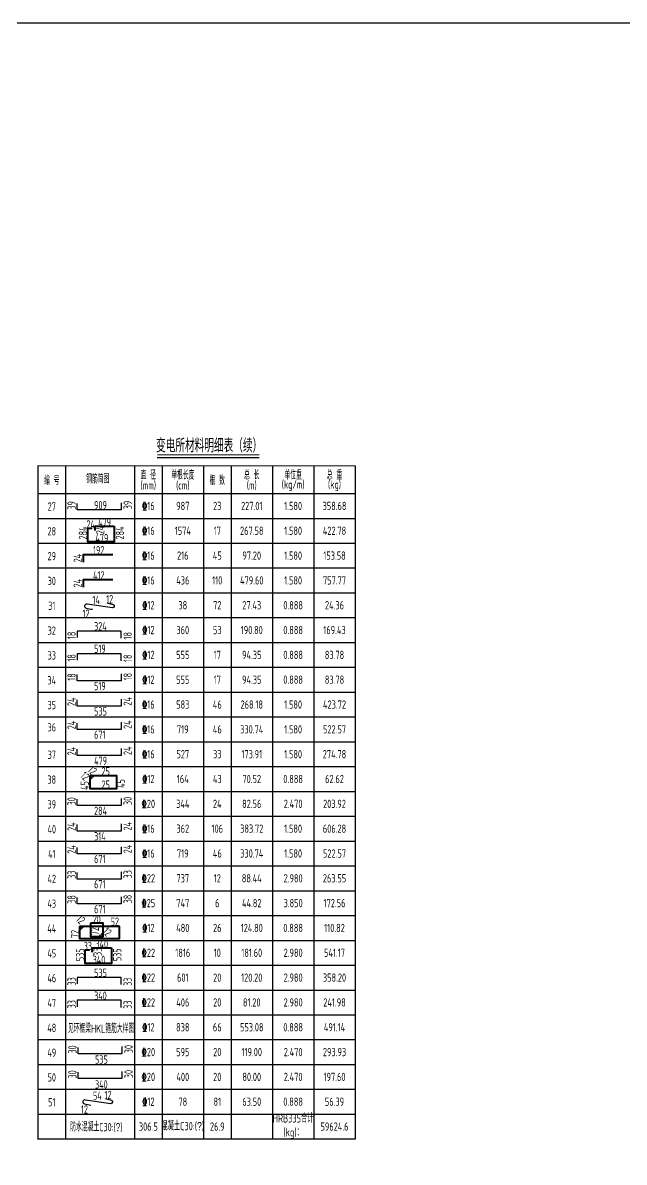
# Model space of a CAD drawing. Header units: millimetres. Extents: x -29538 to 115583, y -232866 to 15404.
# Drawn here: x 10139 to 21041, y -56420 to -35766 of the extents above; entities that cross this region are included whole.
import ezdxf
from ezdxf.enums import TextEntityAlignment as Align

# ---------------------------------------------------------------- set-up
doc = ezdxf.new("R2010")
doc.units = ezdxf.units.MM
doc.header["$LTSCALE"] = 10
doc.header["$MEASUREMENT"] = 0
doc.layers.add('WALL-W', color=2, linetype='Continuous')
doc.layers.add('标注', color=4, linetype='Continuous')
doc.layers.add('钢筋', color=6, linetype='Continuous', lineweight=40)
doc.styles.get("Standard").update_dxf_attribs({"font": 'gbenor.shx', "width": 0.75, "bigfont": 'gbcbig.shx'})

# ---------------------------------------------------------------- blocks, each defined once
blk = doc.blocks.new('*T481')
at = {"layer": '标注', "color": 0, "linetype": 'ByBlock', "lineweight": -2}
for p, q in [((0, 0), (4000, 0)), ((0, 0), (0, -11700)), ((500, 0), (500, -11700)), ((1250, 0), (1250, -11700)), ((1750, 0), (1750, -11700)), ((2500, 0), (2500, -11700)), ((3250, 0), (3250, -11700)), ((4000, 0), (4000, -11700)), ((0, -450), (4000, -450)), ((0, -900), (4000, -900)), ((0, -1350), (4000, -1350)), ((0, -1800), (4000, -1800)), ((0, -2250), (4000, -2250)), ((0, -2700), (4000, -2700)), ((0, -3150), (4000, -3150)), ((0, -3600), (4000, -3600)), ((0, -4050), (4000, -4050)), ((0, -4500), (4000, -4500)), ((0, -4950), (4000, -4950)), ((0, -5400), (4000, -5400)), ((0, -5850), (4000, -5850)), ((0, -6300), (4000, -6300)), ((0, -6750), (4000, -6750)), ((0, -7200), (4000, -7200)), ((0, -7650), (4000, -7650)), ((0, -8100), (4000, -8100)), ((0, -8550), (4000, -8550)), ((0, -9000), (4000, -9000)), ((0, -9450), (4000, -9450)), ((0, -9900), (4000, -9900)), ((0, -10350), (4000, -10350)), ((0, -10800), (4000, -10800)), ((0, -11250), (4000, -11250)), ((0, -11700), (4000, -11700))]:
    blk.add_line(p, q, dxfattribs=at)
at = {"layer": '标注', "color": 0, "char_height": 150, "attachment_point": 5}
for s, insert, width in [('\x8416', (250, -225), 499.88), ('987', (875, -225), 749.88), ('23', (1500, -225), 499.88), ('227.01', (2125, -225), 749.88), ('1.580', (2875, -225), 749.88), ('358.68', (3625, -225), 749.88), ('\x8416', (250, -675), 499.88), ('1574', (875, -675), 749.88), ('17', (1500, -675), 499.88), ('267.58', (2125, -675), 749.88), ('1.580', (2875, -675), 749.88), ('422.78', (3625, -675), 749.88), ('\x8416', (250, -1125), 499.88), ('216', (875, -1125), 749.88), ('45', (1500, -1125), 499.88), ('97.20', (2125, -1125), 749.88), ('1.580', (2875, -1125), 749.88), ('153.58', (3625, -1125), 749.88), ('\x8416', (250, -1575), 499.88), ('436', (875, -1575), 749.88), ('110', (1500, -1575), 499.88), ('479.60', (2125, -1575), 749.88), ('1.580', (2875, -1575), 749.88), ('757.77', (3625, -1575), 749.88), ('\x8412', (250, -2025), 499.88), ('38', (875, -2025), 749.88), ('72', (1500, -2025), 499.88), ('27.43', (2125, -2025), 749.88), ('0.888', (2875, -2025), 749.88), ('24.36', (3625, -2025), 749.88), ('\x8412', (250, -2475), 499.88), ('360', (875, -2475), 749.88), ('53', (1500, -2475), 499.88), ('190.80', (2125, -2475), 749.88), ('0.888', (2875, -2475), 749.88), ('169.43', (3625, -2475), 749.88), ('\x8412', (250, -2925), 499.88), ('555', (875, -2925), 749.88), ('17', (1500, -2925), 499.88), ('94.35', (2125, -2925), 749.88), ('0.888', (2875, -2925), 749.88), ('83.78', (3625, -2925), 749.88), ('\x8412', (250, -3375), 499.88), ('555', (875, -3375), 749.88), ('17', (1500, -3375), 499.88), ('94.35', (2125, -3375), 749.88), ('0.888', (2875, -3375), 749.88), ('83.78', (3625, -3375), 749.88), ('\x8416', (250, -3825), 499.88), ('583', (875, -3825), 749.88), ('46', (1500, -3825), 499.88), ('268.18', (2125, -3825), 749.88), ('1.580', (2875, -3825), 749.88), ('423.72', (3625, -3825), 749.88), ('\x8416', (250, -4275), 499.88), ('719', (875, -4275), 749.88), ('46', (1500, -4275), 499.88), ('330.74', (2125, -4275), 749.88), ('1.580', (2875, -4275), 749.88), ('522.57', (3625, -4275), 749.88), ('\x8416', (250, -4725), 499.88), ('527', (875, -4725), 749.88), ('33', (1500, -4725), 499.88), ('173.91', (2125, -4725), 749.88), ('1.580', (2875, -4725), 749.88), ('274.78', (3625, -4725), 749.88), ('{\\C1;\x8412}', (250, -5175), 499.88), ('164', (875, -5175), 749.88), ('43', (1500, -5175), 499.88), ('70.52', (2125, -5175), 749.88), ('0.888', (2875, -5175), 749.88), ('62.62', (3625, -5175), 749.88), ('\x8420', (250, -5625), 499.88), ('344', (875, -5625), 749.88), ('24', (1500, -5625), 499.88), ('82.56', (2125, -5625), 749.88), ('2.470', (2875, -5625), 749.88), ('203.92', (3625, -5625), 749.88), ('\x8416', (250, -6075), 499.88), ('362', (875, -6075), 749.88), ('106', (1500, -6075), 499.88), ('383.72', (2125, -6075), 749.88), ('1.580', (2875, -6075), 749.88), ('606.28', (3625, -6075), 749.88), ('\x8416', (250, -6525), 499.88), ('719', (875, -6525), 749.88), ('46', (1500, -6525), 499.88), ('330.74', (2125, -6525), 749.88), ('1.580', (2875, -6525), 749.88), ('522.57', (3625, -6525), 749.88), ('\x8422', (250, -6975), 499.88), ('737', (875, -6975), 749.88), ('12', (1500, -6975), 499.88), ('88.44', (2125, -6975), 749.88), ('2.980', (2875, -6975), 749.88), ('263.55', (3625, -6975), 749.88), ('\x8425', (250, -7425), 499.88), ('747', (875, -7425), 749.88), ('6', (1500, -7425), 499.88), ('44.82', (2125, -7425), 749.88), ('3.850', (2875, -7425), 749.88), ('172.56', (3625, -7425), 749.88), ('\x8412', (250, -7875), 499.88), ('480', (875, -7875), 749.88), ('26', (1500, -7875), 499.88), ('124.80', (2125, -7875), 749.88), ('0.888', (2875, -7875), 749.88), ('110.82', (3625, -7875), 749.88), ('\x8422', (250, -8325), 499.88), ('1816', (875, -8325), 749.88), ('10', (1500, -8325), 499.88), ('181.60', (2125, -8325), 749.88), ('2.980', (2875, -8325), 749.88), ('541.17', (3625, -8325), 749.88), ('\x8422', (250, -8775), 499.88), ('601', (875, -8775), 749.88), ('20', (1500, -8775), 499.88), ('120.20', (2125, -8775), 749.88), ('2.980', (2875, -8775), 749.88), ('358.20', (3625, -8775), 749.88), ('\x8422', (250, -9225), 499.88), ('406', (875, -9225), 749.88), ('20', (1500, -9225), 499.88), ('81.20', (2125, -9225), 749.88), ('2.980', (2875, -9225), 749.88), ('241.98', (3625, -9225), 749.88), ('\x8412', (250, -9675), 499.88), ('{\\C256;838}', (875, -9675), 749.88), ('66', (1500, -9675), 499.88), ('553.08', (2125, -9675), 749.88), ('0.888', (2875, -9675), 749.88), ('491.14', (3625, -9675), 749.88), ('\x8420', (250, -10125), 499.88), ('595', (875, -10125), 749.88), ('20', (1500, -10125), 499.88), ('119.00', (2125, -10125), 749.88), ('2.470', (2875, -10125), 749.88), ('293.93', (3625, -10125), 749.88), ('\x8420', (250, -10575), 499.88), ('400', (875, -10575), 749.88), ('20', (1500, -10575), 499.88), ('80.00', (2125, -10575), 749.88), ('2.470', (2875, -10575), 749.88), ('197.60', (3625, -10575), 749.88), ('\x8412', (250, -11025), 499.88), ('78', (875, -11025), 749.88), ('81', (1500, -11025), 499.88), ('63.50', (2125, -11025), 749.88), ('0.888', (2875, -11025), 749.88), ('56.39', (3625, -11025), 749.88), ('HRB335合计(kg)：', (2875, -11475), 749.88), ('306.5', (250, -11475), 499.88), ('混凝土C30:(\x8f)', (875, -11475), 749.88), ('26.9', (1500, -11475), 499.88), ('59624.6', (3625, -11475), 749.88)]:
    blk.add_mtext(s, dxfattribs=dict(at, insert=insert, width=width))

msp = doc.modelspace()

# ---------------------------------------------------------------- linework, layer by layer
for p, q in [((12577.64, -43648.91), (14424.89, -43648.91)), ((10914.42, -43798.91), (10914.42, -55998.91)), ((12164.42, -43798.91), (12164.42, -55998.91)), ((12664.42, -43798.91), (12664.42, -44298.91)), ((13414.42, -43798.91), (13414.42, -44298.91)), ((13914.42, -43798.91), (13914.42, -44298.91)), ((14664.42, -43798.91), (14664.42, -44298.91)), ((15414.42, -43798.91), (15414.42, -44298.91)), ((16164.42, -43798.91), (16164.42, -44298.91)), ((10414.42, -44298.91), (16164.42, -44298.91)), ((10414.42, -44748.91), (12164.42, -44748.91)), ((10414.42, -45198.91), (12164.42, -45198.91)), ((10414.42, -45648.91), (12164.42, -45648.91)), ((10414.42, -46098.91), (12164.42, -46098.91)), ((10414.42, -46548.91), (12164.42, -46548.91)), ((10414.42, -46998.91), (12164.42, -46998.91)), ((10414.42, -47448.91), (12164.42, -47448.91)), ((10414.42, -47898.91), (12164.42, -47898.91)), ((10414.42, -48348.91), (12164.42, -48348.91)), ((10414.42, -48798.91), (12164.42, -48798.91)), ((10414.42, -49248.91), (12164.42, -49248.91)), ((10414.42, -49698.91), (12164.42, -49698.91)), ((10414.42, -50148.91), (12164.42, -50148.91)), ((10414.42, -50598.91), (12164.42, -50598.91)), ((10414.42, -51048.91), (12164.42, -51048.91)), ((10414.42, -51498.91), (12164.42, -51498.91)), ((10414.42, -51948.91), (12164.42, -51948.91)), ((10414.42, -52398.91), (12164.42, -52398.91)), ((10414.42, -52848.91), (12164.42, -52848.91)), ((10414.42, -53298.91), (12164.42, -53298.91)), ((10414.42, -53748.91), (12164.42, -53748.91)), ((10414.42, -54198.91), (12164.42, -54198.91)), ((10414.42, -54648.91), (12164.42, -54648.91)), ((10414.42, -55098.91), (12164.42, -55098.91)), ((10414.42, -55548.91), (12164.42, -55548.91))]:
    msp.add_line(p, q)
at = {"const_width": 20}
msp.add_lwpolyline([(12577.64, -43598.91), (14424.89, -43598.91)], dxfattribs=at)
msp.add_lwpolyline([(10414.42, -43798.91), (16164.42, -43798.91), (16164.42, -55998.91), (10414.25, -55998.91)], close=True, dxfattribs=at)
at = {"color": 6, "linetype": 'ByBlock'}
for points in [[(11920.07, -44464.97), (11920.07, -44594.05), (11125.59, -44594.05), (11125.59, -44477.97)], [(11920.07, -46923.93), (11920.07, -46794.85), (11125.59, -46794.85), (11125.59, -46910.94)], [(11920.07, -47331.87), (11920.07, -47202.79), (11125.59, -47202.79), (11125.59, -47318.87)], [(11920.07, -47565.85), (11920.07, -47694.93), (11125.59, -47694.93), (11125.59, -47578.84)], [(11920.07, -48024.92), (11920.07, -48154), (11125.59, -48154), (11125.59, -48037.91)], [(11920.07, -48446.3), (11920.07, -48575.38), (11125.59, -48575.38), (11125.59, -48459.29)], [(11920.07, -48919.77), (11920.07, -49048.85), (11125.59, -49048.85), (11125.59, -48932.77)], [(11920.07, -49826.46), (11920.07, -49955.55), (11125.59, -49955.55), (11125.59, -49839.46)], [(11920.07, -50287.66), (11920.07, -50416.74), (11125.59, -50416.74), (11125.59, -50300.66)], [(11920.07, -50701.64), (11920.07, -50830.72), (11125.59, -50830.72), (11125.59, -50714.64)], [(11920.07, -51157.85), (11920.07, -51286.93), (11125.59, -51286.93), (11125.59, -51170.84)], [(11920.07, -51609.3), (11920.07, -51738.39), (11125.59, -51738.39), (11125.59, -51622.3)], [(11920.07, -53200.33), (11920.07, -53071.24), (11125.59, -53071.24), (11125.59, -53187.33)], [(11920.07, -53614.71), (11920.07, -53485.63), (11125.59, -53485.63), (11125.59, -53601.71)], [(11936.46, -54325.04), (11936.46, -54454.12), (11141.99, -54454.12), (11141.99, -54338.04)], [(11936.46, -54776.69), (11936.46, -54905.77), (11141.99, -54905.77), (11141.99, -54789.69)]]:
    msp.add_lwpolyline(points, dxfattribs=at)
at = {"layer": 'WALL-W', "color": 6, "ltscale": 2}
for points in [[(11664.94, -46278.45), (11778.49, -46307.77, -0.72553014), (11763.1, -46373.79), (11303.95, -46306.14, 0.974105), (11285.85, -46377.56, -0.00528314), (11400.87, -46397.8, -0.73500734)], [(11634.93, -55265.01), (11748.48, -55294.33, -0.72553014), (11733.1, -55360.35), (11273.94, -55292.71, 0.974105), (11255.84, -55364.12, -0.00528314), (11370.87, -55384.37, -0.73500734)]]:
    msp.add_lwpolyline(points, format="xyb", dxfattribs=at)
at = {"layer": '标注'}
msp.add_lwpolyline([(-20766.26, -35766.07), (73532.6, -35766.07), (73532.6, -226179.33), (-20766.26, -226179.33)], close=True, dxfattribs=at)
at = {"layer": '钢筋'}
for p, q in [((11393.5, -49470.72), (11357.7, -49434.92)), ((11420.43, -49443.8), (11384.63, -49408)), ((11205.71, -52202.25), (11169.91, -52166.45)), ((11232.63, -52175.32), (11196.83, -52139.52)), ((11526.19, -52301.88), (11561.99, -52337.68)), ((11553.12, -52274.96), (11588.92, -52310.75))]:
    msp.add_line(p, q, dxfattribs=at)
for points in [[(11798.26, -44892.64), (11798.26, -45176.64), (11319.25, -45176.64), (11319.25, -44926.14)], [(11319.25, -44926.14), (11397.14, -44926.14)], [(11448.95, -44967.25), (11448.95, -44892.64), (11798.26, -44892.64)], [(11238.18, -45544.44), (11238.18, -45403.16), (11770.77, -45403.16)], [(11238.18, -45999.23), (11238.18, -45857.95), (11770.77, -45857.95)], [(11748.48, -52536.69), (11748.48, -52820.69), (11269.48, -52820.69), (11269.48, -52570.18)], [(11269.48, -52570.18), (11347.37, -52570.18)], [(11399.18, -52611.29), (11399.18, -52536.69), (11748.48, -52536.69)]]:
    msp.add_lwpolyline(points, dxfattribs=at)
for points in [[(11357.7, -49408), (11837.85, -49408), (11837.85, -49652.15), (11357.7, -49652.15)], [(11169.91, -52139.52), (11883.98, -52139.52), (11883.98, -52371.92), (11169.91, -52371.92)], [(11371.69, -52080.15), (11588.92, -52080.15), (11588.92, -52337.68), (11371.69, -52337.68)]]:
    msp.add_lwpolyline(points, close=True, dxfattribs=at)

# ---------------------------------------------------------------- block references
msp.add_blockref('*T481', (12164.42, -44298.91))

# ---------------------------------------------------------------- texts
at = {"width": 0.7}
for s, height, p in [('变电所材料明细表（续）', 250, (13516.83, -43416.23)), ('编 号', 150, (10664.42, -44048.91)), ('直 径', 150, (12414.42, -43948.91)), ('单根长度', 150, (13039.42, -43948.91)), ('根 数', 150, (13664.42, -44048.91)), ('总 长', 150, (14289.42, -43948.91)), ('单位重', 150, (15039.42, -43948.91)), ('总 重', 150, (15789.42, -43948.91)), ('(mm)', 150, (12414.42, -44148.91)), ('(cm)', 150, (13039.42, -44148.91)), ('(m)', 150, (14289.42, -44148.91)), ('(kg/m)', 150, (15039.42, -44148.91)), ('(kg)', 150, (15789.42, -44148.91)), ('27', 150, (10664.42, -44533.91)), ('28', 150, (10664.42, -44983.91)), ('29', 150, (10664.42, -45433.91)), ('30', 150, (10664.42, -45883.91)), ('31', 150, (10664.42, -46333.91)), ('32', 150, (10664.42, -46783.91)), ('33', 150, (10664.42, -47233.91)), ('34', 150, (10664.42, -47683.91)), ('35', 150, (10664.42, -48133.91)), ('36', 150, (10664.42, -48537.14)), ('37', 150, (10664.42, -49033.91)), ('38', 150, (10664.42, -49483.91)), ('39', 150, (10664.42, -49933.91)), ('40', 150, (10664.42, -50383.91)), ('41', 150, (10664.42, -50833.91)), ('42', 150, (10664.42, -51283.91)), ('43', 150, (10664.42, -51733.91)), ('44', 150, (10664.42, -52183.91)), ('45', 150, (10664.42, -52633.91)), ('46', 150, (10664.42, -53083.91)), ('47', 150, (10664.42, -53533.91)), ('48', 150, (10664.42, -53983.91)), ('49', 150, (10664.42, -54433.91)), ('50', 150, (10664.42, -54883.91)), ('51', 150, (10664.42, -55333.91))]:
    msp.add_text(s, height=height, dxfattribs=at).set_placement(p, align=Align.MIDDLE)
for s, p in [('钢筋简图', (11287.37, -44114.87)), ('909', (11431.8, -44584.05)), ('24', (11292.82, -44933.89)), ('479', (11505.33, -44896.88)), ('479', (11454.96, -45182.95)), ('192', (11412.36, -45401.54)), ('412', (11412.36, -45856.33)), ('14', (11402.4, -46302.59)), ('12', (11651.54, -46288.96)), ('12', (11223.27, -46551.45)), ('324', (11431.8, -46780.01)), ('519', (11431.8, -47187.94)), ('519', (11431.8, -47864.77)), ('535', (11431.8, -48323.84)), ('671', (11431.8, -48745.22)), ('479', (11431.8, -49218.7)), ('25', (11566.59, -49408.43)), ('25', (11567.01, -49650.02)), ('284', (11431.8, -50125.39)), ('314', (11431.8, -50586.59)), ('671', (11431.8, -51000.57)), ('671', (11431.8, -51456.77)), ('671', (11431.8, -51908.23)), ('20', (11406.83, -52091.24)), ('52', (11731.17, -52134.82)), ('33', (11243.05, -52577.93)), ('340', (11455.56, -52540.92)), ('340', (11405.19, -52826.99)), ('535', (11431.8, -53061.72)), ('340', (11431.8, -53476.11)), ('见环框梁HKL箍筋大样图', (10956.72, -54075.11)), ('535', (11448.2, -54633.91)), ('340', (11448.2, -55085.56)), ('54', (11411.18, -55289.15)), ('12', (11621.53, -55275.52)), ('12', (11193.26, -55538.02))]:
    msp.add_text(s, height=150, dxfattribs=at).set_placement(p)
for s, rotation, p in [('39', 90, (11097.45, -44591.36)), ('39', 90, (12114.51, -44584.07)), ('284', 90, (11303.78, -45131.58)), ('24', 90, (11618.59, -45038.04)), ('284', 90, (11975.04, -45131.58)), ('24', 90, (11208.68, -45546.45)), ('24', 90, (11208.68, -46001.24)), ('18', 90, (11097.45, -46937.54)), ('18', 90, (12114.51, -46944.84)), ('18', 90, (11097.45, -47345.48)), ('18', 90, (12114.51, -47352.77)), ('18', 90, (11097.45, -47692.24)), ('18', 90, (12114.51, -47684.95)), ('24', 90, (11097.45, -48151.31)), ('24', 90, (12114.51, -48144.02)), ('24', 90, (11097.45, -48572.69)), ('24', 90, (12114.51, -48565.4)), ('24', 90, (11097.45, -49046.16)), ('24', 90, (12114.51, -49038.87)), ('12', 315, (11167.62, -49427.54)), ('12', 315, (11302.17, -49325.56)), ('45', 90, (11337.29, -49672.03)), ('45', 90, (11993.17, -49635.38)), ('30', 90, (11097.45, -49952.86)), ('30', 90, (12114.51, -49945.56)), ('24', 90, (11097.45, -50414.05)), ('24', 90, (12114.51, -50406.76)), ('24', 90, (11097.45, -50828.03)), ('24', 90, (12114.51, -50820.74)), ('33', 90, (11097.45, -51284.24)), ('33', 90, (12114.51, -51276.95)), ('38', 90, (11097.45, -51735.7)), ('38', 90, (12114.51, -51728.4)), ('12', 315, (11089.73, -52031.86)), ('72', 90, (11160.32, -52357.09)), ('72', 90, (11518.35, -52306.63)), ('12', 315, (11570.12, -52252.55)), ('535', 90, (11254.01, -52775.62)), ('33', 90, (11568.82, -52682.08)), ('535', 90, (11925.27, -52775.62)), ('33', 90, (11097.45, -53217.44)), ('33', 90, (12114.51, -53224.73)), ('33', 90, (11097.45, -53631.82)), ('33', 90, (12114.51, -53639.11)), ('30', 90, (11113.85, -54451.43)), ('30', 90, (12130.9, -54444.14)), ('30', 90, (11113.85, -54903.08)), ('30', 90, (12130.9, -54895.79))]:
    msp.add_text(s, height=150, rotation=rotation, dxfattribs=at).set_placement(p)
msp.add_text('防水混凝土C30:(%%143)', height=150, dxfattribs=at).set_placement((10999.17, -55784.23), align=Align.MIDDLE_LEFT)

doc.saveas('drawing.dxf')
